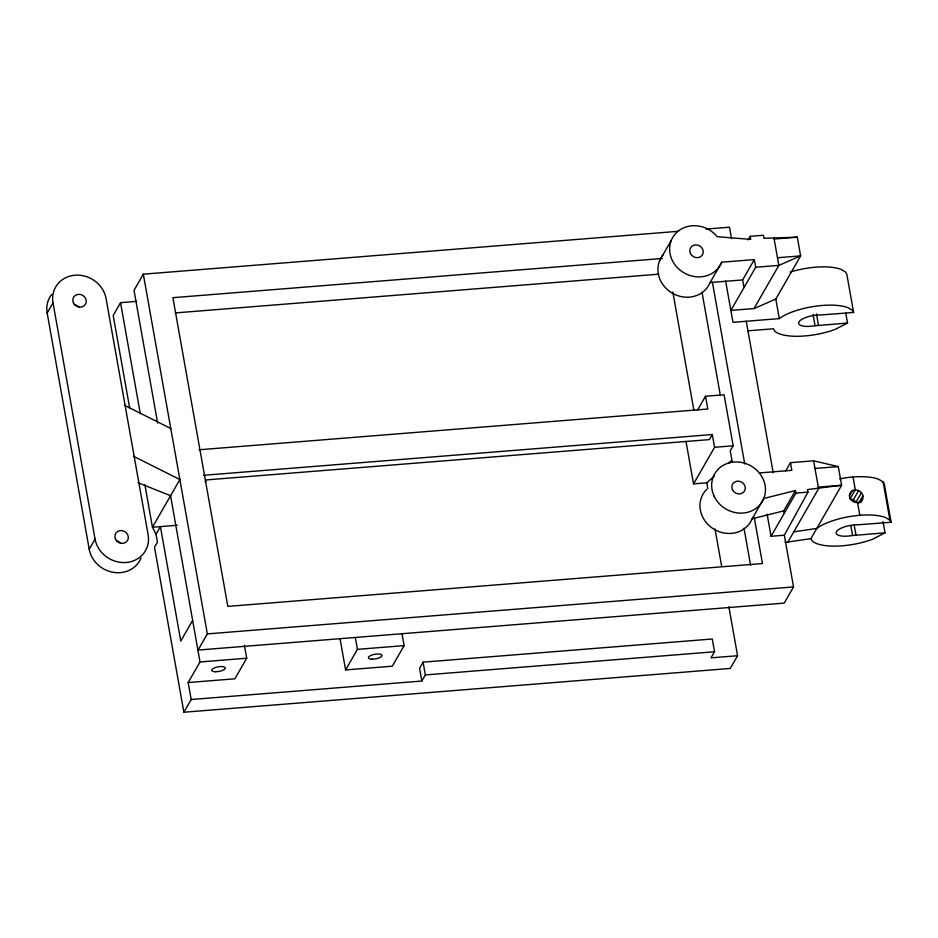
<?xml version="1.0" encoding="UTF-8"?>
<svg xmlns="http://www.w3.org/2000/svg" width="938" height="938" viewBox="0 0 938 938"><rect width="100%" height="100%" fill="white"/><g stroke="black" fill="none" stroke-linecap="round" stroke-linejoin="round"><path stroke-width="1.41" d="M862.585 499.168C865.516 491.711 853.111 485.755 849.957 493.716C846.815 501.127 859.384 506.321 862.585 499.168L860.568 502.674M678.467 231.299L143.315 274.177L207.345 633.9L198.047 650.069L784.238 603.099L793.536 586.93L784.332 535.199L807.97 492.122L807.512 489.577L841.609 485.263L838.279 466.608L813.621 460.816L790.476 462.68L785.657 471.052M141.005 558.051A27.542 24.927 29.9 0 1 113.275 572.332A27.542 24.927 29.9 0 1 89.227 549.269L47.17 313.022L53.02 302.857A27.542 24.927 29.9 0 1 75.005 275.209A27.542 24.927 29.9 0 1 106.088 298.601L148.134 534.848A27.542 24.927 29.9 0 1 126.138 562.483A27.542 24.927 29.9 0 1 95.066 539.104L53.02 302.857M136.561 301.379L120.545 302.669L113.193 315.461L129.784 408.616M143.315 274.177L134.017 290.346L157.643 423.061M89.227 549.269L95.066 539.104M728.861 606.745L737.585 655.732L730.268 668.442L183.883 712.223L154.512 547.217L157.432 542.141L156.025 534.214L160.41 526.605L180.776 641.053L192.618 620.475M205.141 482.413L206.595 479.893L709.386 439.605L712.317 434.529L203.546 475.296M183.883 712.223L191.188 699.514L188.163 682.547L200.005 661.97L170.575 495.721L137.956 482.695M244.408 645.344L246.706 658.218L234.863 678.807L188.163 682.547M402.085 634.158L404.126 645.614L392.295 666.191L345.594 669.931L357.425 649.354L355.385 637.91M737.585 655.732L711.051 657.855L714.557 651.758L712.282 639.001L423.085 662.169L419.567 668.278L421.842 681.035L191.188 699.514M659.578 260.705L671.28 240.374M421.842 681.035L425.348 674.926L423.085 662.169M662.861 255.089A27.542 24.927 29.9 0 0 672.276 293.16A27.542 24.927 29.9 0 0 710.078 282.537L721.768 262.206L754.328 259.592L755.688 267.248L730.866 310.419L754.023 308.567L775.808 299.058L800.63 255.886L797.3 237.173L763.989 238.322L763.45 235.262L750.189 236.317L748.125 239.905M743.998 287.579L742.638 279.934L754.328 259.592M754.023 308.567L778.845 265.395L800.63 255.886L777.485 257.739M697.52 410.141L705.505 396.258L724.077 394.769L733.164 445.796L730.233 450.873L732.273 462.328M714.357 476.023L706.806 482.824L693.534 483.879L714.58 447.285L712.317 434.529M706.654 489.39A27.542 24.927 29.9 0 0 713.103 528.657A27.542 24.927 29.9 0 0 752.124 518.784L763.825 498.453L795.436 490.539L795.893 493.095L771.059 536.266L784.332 535.199M784.191 513.426L783.746 510.882L795.436 490.539M785.094 542.246L787.92 542.023L818.581 488.686L813.621 460.816M787.92 542.023L810.936 538.611L841.609 485.263L818.311 487.139M849.406 495.639L852.044 491.066M853.029 477.02L855.304 489.777L850.039 498.922L853.416 499.684L858.669 490.527M861.447 492.79L856.077 502.123L853.416 499.684M858.809 503.026L862.878 495.956M728.392 463.407L731.628 460.488M883.01 521.493L885.026 532.819L873.008 539.069A41.319 14.011 -10.1 0 1 812.214 540.933L810.936 538.611M725.613 280.896L732.977 322.32L779.29 318.615L783.5 315.848A41.319 14.011 -10.1 0 1 847.929 307.676L852.431 310.326L853.615 312.46L820.469 315.004A15.149 5.136 -10.1 0 0 798.988 321.886A15.149 5.136 -10.1 0 0 814.254 325.814L847.542 323.035L845.783 313.116M847.542 323.035L835.524 329.238A41.319 14.011 -10.1 0 1 774.729 331.102L773.44 328.781L747.586 330.844M752.124 518.784L783.746 510.882M885.026 532.819L851.739 535.598A15.149 5.136 -10.1 0 1 836.473 531.67A15.149 5.136 -10.1 0 1 857.942 524.799L891.1 522.255L884.3 484.02L883.115 481.886L878.601 479.236A41.319 14.011 -10.1 0 0 839.78 478.849M793.759 531.858L816.775 528.434L820.985 525.679A41.319 14.011 -10.1 0 1 885.413 517.495L889.928 520.156L891.1 522.255M706.173 229.071L729.506 227.207L731.534 238.592M773.885 237.525L774.155 239.026L797.3 237.173M662.228 258.478L172.885 297.686L227.828 606.394L762.465 563.55L754.246 517.389M175.277 312.917L658.781 274.177M755.688 267.248L778.845 265.395L774.155 239.026M710.078 282.537L742.638 279.934M198.997 449.783L707.78 409.015L705.505 396.258M714.58 447.285L733.164 445.796M759.276 472.94L791.836 470.325L790.476 462.68M814.993 468.472L838.279 466.608M177.481 525.233L152.448 527.238L144.886 484.723M795.893 493.095L807.97 492.122M207.345 633.9L793.536 586.93M200.005 661.97L246.706 658.218M357.425 649.354L404.126 645.614M425.348 674.926L714.557 651.758M124.449 405.263L170.786 428.525M133.524 456.278L179.873 479.553L152.448 527.238L156.025 534.214M853.615 312.46L846.815 274.236L845.619 272.055L841.116 269.405A41.319 14.011 -10.1 0 0 790.195 272.067M883.115 481.886L889.928 520.156M857.567 502.534L859.841 515.29M816.482 314.019L818.499 325.357M854.225 525.268L855.995 535.188M850.789 525.514L852.548 535.422M813.047 314.3L815.063 325.638M775.808 299.058L779.29 318.615M750.189 236.317L750.728 239.389L717.23 236.693A27.542 24.927 29.9 0 0 675.993 233.116A27.542 24.927 29.9 0 0 682.946 272.196A27.542 24.927 29.9 0 0 721.768 262.206M746.249 321.253L773.193 472.646M767.12 514.141L771.059 536.266M712.399 282.256L744.749 464.017M702.046 292.48L720.384 395.555M743.998 528.176L750.623 565.403M672.839 292.023L693.874 410.176M706.806 482.824L707.827 488.581M715.014 528.926L721.685 566.4M685.971 441.364L693.534 483.879M339.99 638.461L345.594 669.931M120.545 302.669L140.301 413.623M116.371 540.839A6.883 6.226 29.9 0 1 120.932 543.489M47.17 313.022A27.542 24.927 29.9 0 1 51.731 294.356M74.325 304.592A6.883 6.226 29.9 0 1 78.886 307.242M215.377 671.737A6.883 2.333 -10.1 0 0 225.284 667.973A6.883 2.333 -10.1 0 0 214.849 667.715A6.883 2.333 -10.1 0 0 215.377 671.737M372.058 659.18A6.883 2.333 -10.1 0 0 381.977 655.416A6.883 2.333 -10.1 0 0 371.53 655.158A6.883 2.333 -10.1 0 0 372.058 659.18M690.415 253.448A6.883 6.226 29.9 0 0 702.011 255.429A6.883 6.226 29.9 0 0 697.145 244.994A6.883 6.226 29.9 0 0 690.415 253.448M732.461 489.695A6.883 6.226 29.9 0 0 744.069 491.664A6.883 6.226 29.9 0 0 739.191 481.241A6.883 6.226 29.9 0 0 732.461 489.695M714.123 496.19A27.542 24.927 29.9 0 0 760.542 504.069A27.542 24.927 29.9 0 0 741.055 462.34A27.542 24.927 29.9 0 0 714.123 496.19M115.491 539.139A6.883 6.226 29.9 0 0 127.099 541.109A6.883 6.226 29.9 0 0 122.221 530.674A6.883 6.226 29.9 0 0 115.491 539.139M73.434 302.892A6.883 6.226 29.9 0 0 85.041 304.862A6.883 6.226 29.9 0 0 80.176 294.426A6.883 6.226 29.9 0 0 73.434 302.892"/></g></svg>
